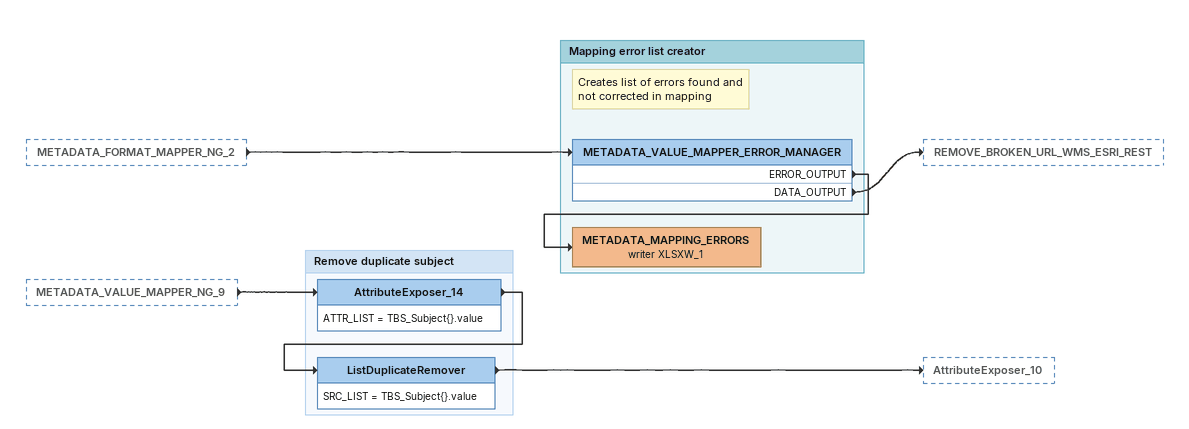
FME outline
METADATA_FORMAT_MAPPER_NG_2 [outside]
    -> METADATA_VALUE_MAPPER_ERROR_MANAGER
METADATA_VALUE_MAPPER_NG_9 [outside]
    -> AttributeExposer_14

Bookmark: Mapping error list creator
Note: Creates list of errors found and not corrected in mapping
METADATA_VALUE_MAPPER_ERROR_MANAGER
    ERROR_OUTPUT -> METADATA_MAPPING_ERRORS (writer XLSXW_1)
    DATA_OUTPUT -> REMOVE_BROKEN_URL_WMS_ESRI_REST
METADATA_MAPPING_ERRORS (writer XLSXW_1)

Bookmark: Remove duplicate subject
AttributeExposer_14
    ATTR_LIST = TBS_Subject{}.value
    -> ListDuplicateRemover
ListDuplicateRemover
    SRC_LIST = TBS_Subject{}.value
    -> AttributeExposer_10
